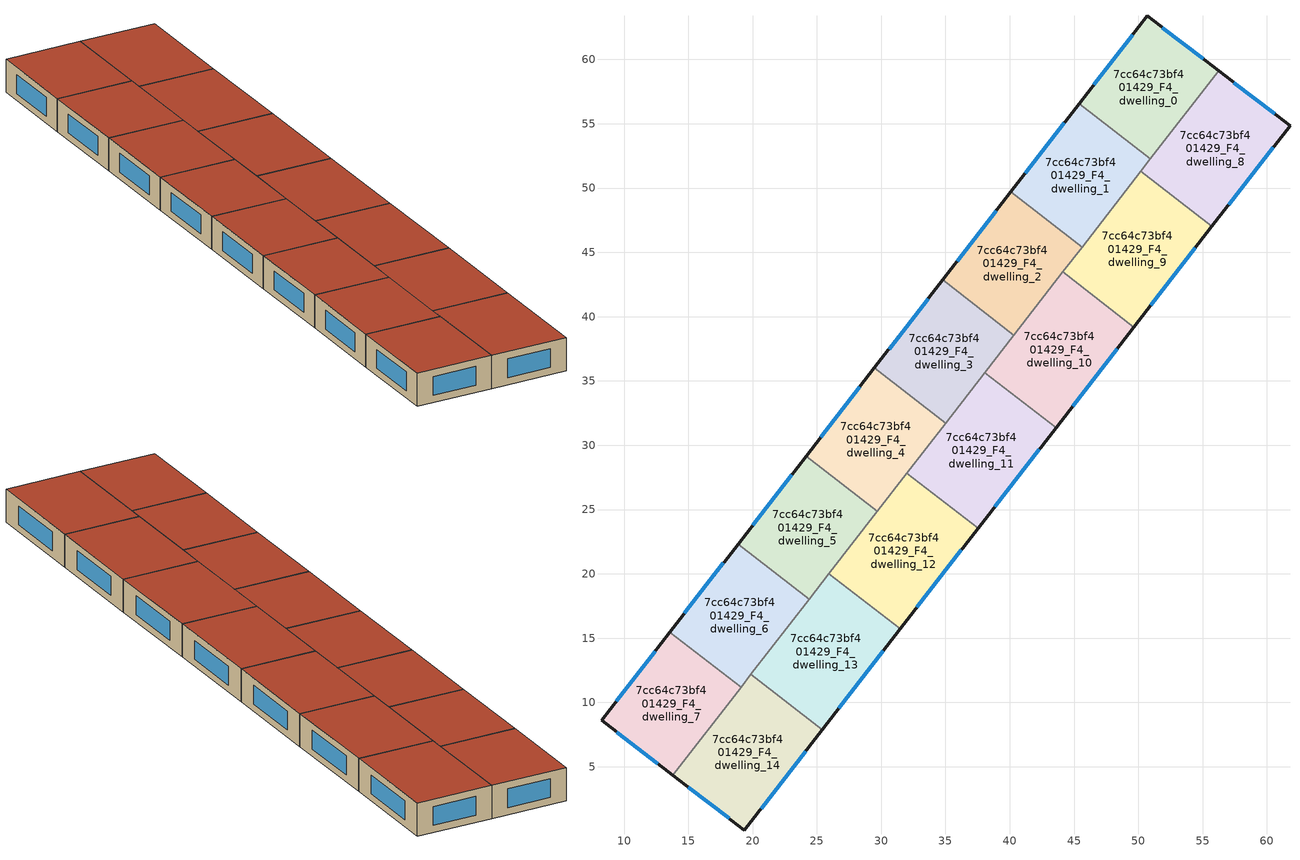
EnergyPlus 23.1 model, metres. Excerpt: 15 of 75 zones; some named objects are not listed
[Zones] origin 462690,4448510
7cc64c73bf401429_F4_dwelling_0
 floor to 7cc64c73bf401429_F3_dwelling_0 (EU_floor_Construction): 56.24,59.12 50.93,52.26 45.39,56.55 50.68,63.39 z12
 wall outside (EU_wall_Construction): 56.24,59.12 50.68,63.39 45.39,56.55 z12:15
 wall to 7cc64c73bf401429_F4_dwelling_1 (EU_wall_Construction): 45.39,56.55 50.93,52.26 z12:15
 wall to 7cc64c73bf401429_F4_dwelling_8 (EU_wall_Construction): 50.93,52.26 56.24,59.12 z12:15
 window (EU_Window_Construction): 55.05,60.04 51.87,62.48 / 49.55,61.93 46.52,58.02 z12.64:14.36
 roof outside (EU_roof_Construction): 50.93,52.26 56.24,59.12 50.68,63.39 45.39,56.55 z15
7cc64c73bf401429_F4_dwelling_1
 floor to 7cc64c73bf401429_F3_dwelling_1 (EU_floor_Construction): 50.93,52.26 45.62,45.42 40.08,49.71 45.39,56.55 z12
 wall outside (EU_wall_Construction): 45.39,56.55 40.08,49.71 z12:15
 wall to 7cc64c73bf401429_F4_dwelling_2 (EU_wall_Construction): 40.08,49.71 45.62,45.42 z12:15
 wall to 7cc64c73bf401429_F4_dwelling_9 (EU_wall_Construction): 45.62,45.42 50.19,51.31 z12:15
 wall to 7cc64c73bf401429_F4_dwelling_8 (EU_wall_Construction): 50.19,51.31 50.93,52.26 z12:15
 window (EU_Window_Construction): 44.25,55.09 41.22,51.17 z12.64:14.36
 roof outside (EU_roof_Construction): 45.62,45.42 50.93,52.26 45.39,56.55 40.08,49.71 z15
7cc64c73bf401429_F4_dwelling_10
 floor to 7cc64c73bf401429_F3_dwelling_10 (EU_floor_Construction): 49.66,39.19 43.6,31.37 38.06,35.65 44.12,43.48 z12
 wall outside (EU_wall_Construction): 43.6,31.37 49.66,39.19 z12:15
 wall to 7cc64c73bf401429_F4_dwelling_9 (EU_wall_Construction): 49.66,39.19 44.12,43.48 z12:15
 wall to 7cc64c73bf401429_F4_dwelling_11 (EU_wall_Construction): 38.06,35.65 43.6,31.37 z12:15
 wall to 7cc64c73bf401429_F4_dwelling_2 (EU_wall_Construction): 44.12,43.48 40.32,38.57 z12:15
 wall to 7cc64c73bf401429_F4_dwelling_3 (EU_wall_Construction): 40.32,38.57 38.06,35.65 z12:15
 window (EU_Window_Construction): 44.9,33.04 48.36,37.52 z12.64:14.36
 roof outside (EU_roof_Construction): 43.6,31.37 49.66,39.19 44.12,43.48 38.06,35.65 z15
7cc64c73bf401429_F4_dwelling_11
 floor to 7cc64c73bf401429_F3_dwelling_11 (EU_floor_Construction): 43.6,31.37 37.54,23.54 32,27.83 38.06,35.65 z12
 wall outside (EU_wall_Construction): 37.54,23.54 43.6,31.37 z12:15
 wall to 7cc64c73bf401429_F4_dwelling_12 (EU_wall_Construction): 32,27.83 37.54,23.54 z12:15
 wall to 7cc64c73bf401429_F4_dwelling_3 (EU_wall_Construction): 38.06,35.65 35.01,31.72 z12:15
 wall to 7cc64c73bf401429_F4_dwelling_4 (EU_wall_Construction): 35.01,31.72 32,27.83 z12:15
 window (EU_Window_Construction): 38.84,25.21 42.3,29.69 z12.64:14.36
 roof outside (EU_roof_Construction): 37.54,23.54 43.6,31.37 38.06,35.65 32,27.83 z15
7cc64c73bf401429_F4_dwelling_12
 floor to 7cc64c73bf401429_F3_dwelling_12 (EU_floor_Construction): 37.54,23.54 31.48,15.71 25.94,20 32,27.83 z12
 wall outside (EU_wall_Construction): 31.48,15.71 37.54,23.54 z12:15
 wall to 7cc64c73bf401429_F4_dwelling_13 (EU_wall_Construction): 25.94,20 31.48,15.71 z12:15
 wall to 7cc64c73bf401429_F4_dwelling_5 (EU_wall_Construction): 29.71,24.87 25.94,20 z12:15
 wall to 7cc64c73bf401429_F4_dwelling_4 (EU_wall_Construction): 32,27.83 29.71,24.87 z12:15
 window (EU_Window_Construction): 32.77,17.39 36.24,21.86 z12.64:14.36
 roof outside (EU_roof_Construction): 31.48,15.71 37.54,23.54 32,27.83 25.94,20 z15
7cc64c73bf401429_F4_dwelling_13
 floor to 7cc64c73bf401429_F3_dwelling_13 (EU_floor_Construction): 31.48,15.71 25.41,7.88 19.88,12.17 25.94,20 z12
 wall outside (EU_wall_Construction): 25.41,7.88 31.48,15.71 z12:15
 wall to 7cc64c73bf401429_F4_dwelling_14 (EU_wall_Construction): 19.88,12.17 25.41,7.88 z12:15
 wall to 7cc64c73bf401429_F4_dwelling_6 (EU_wall_Construction): 24.41,18.02 19.88,12.17 z12:15
 wall to 7cc64c73bf401429_F4_dwelling_5 (EU_wall_Construction): 25.94,20 24.41,18.02 z12:15
 window (EU_Window_Construction): 26.71,9.56 30.18,14.03 z12.64:14.36
 roof outside (EU_roof_Construction): 25.41,7.88 31.48,15.71 25.94,20 19.88,12.17 z15
7cc64c73bf401429_F4_dwelling_14
 floor to 7cc64c73bf401429_F3_dwelling_14 (EU_floor_Construction): 25.41,7.88 19.36,0.07 13.8,4.33 19.88,12.17 z12
 wall outside (EU_wall_Construction): 13.8,4.33 19.36,0.07 25.41,7.88 z12:15
 wall to 7cc64c73bf401429_F4_dwelling_7 (EU_wall_Construction): 19.1,11.17 13.8,4.33 z12:15
 wall to 7cc64c73bf401429_F4_dwelling_6 (EU_wall_Construction): 19.88,12.17 19.1,11.17 z12:15
 window (EU_Window_Construction): 20.66,1.74 24.12,6.21 / 14.99,3.42 18.17,0.98 z12.64:14.36
 roof outside (EU_roof_Construction): 19.36,0.07 25.41,7.88 19.88,12.17 13.8,4.33 z15
7cc64c73bf401429_F4_dwelling_2
 floor to 7cc64c73bf401429_F3_dwelling_2 (EU_floor_Construction): 45.62,45.42 40.32,38.57 34.78,42.86 40.08,49.71 z12
 wall outside (EU_wall_Construction): 40.08,49.71 34.78,42.86 z12:15
 wall to 7cc64c73bf401429_F4_dwelling_3 (EU_wall_Construction): 34.78,42.86 40.32,38.57 z12:15
 wall to 7cc64c73bf401429_F4_dwelling_9 (EU_wall_Construction): 44.12,43.48 45.62,45.42 z12:15
 window (EU_Window_Construction): 38.95,48.24 35.92,44.32 z12.64:14.36
 roof outside (EU_roof_Construction): 40.32,38.57 45.62,45.42 40.08,49.71 34.78,42.86 z15
7cc64c73bf401429_F4_dwelling_3
 floor to 7cc64c73bf401429_F3_dwelling_3 (EU_floor_Construction): 40.32,38.57 35.01,31.72 29.47,36.01 34.78,42.86 z12
 wall outside (EU_wall_Construction): 34.78,42.86 29.47,36.01 z12:15
 wall to 7cc64c73bf401429_F4_dwelling_4 (EU_wall_Construction): 29.47,36.01 35.01,31.72 z12:15
 window (EU_Window_Construction): 33.64,41.39 30.61,37.47 z12.64:14.36
 roof outside (EU_roof_Construction): 35.01,31.72 40.32,38.57 34.78,42.86 29.47,36.01 z15
7cc64c73bf401429_F4_dwelling_4
 floor to 7cc64c73bf401429_F3_dwelling_4 (EU_floor_Construction): 35.01,31.72 29.71,24.87 24.17,29.16 29.47,36.01 z12
 wall outside (EU_wall_Construction): 29.47,36.01 24.17,29.16 z12:15
 wall to 7cc64c73bf401429_F4_dwelling_5 (EU_wall_Construction): 24.17,29.16 29.71,24.87 z12:15
 window (EU_Window_Construction): 28.34,34.54 25.31,30.63 z12.64:14.36
 roof outside (EU_roof_Construction): 29.71,24.87 35.01,31.72 29.47,36.01 24.17,29.16 z15
7cc64c73bf401429_F4_dwelling_5
 floor to 7cc64c73bf401429_F3_dwelling_5 (EU_floor_Construction): 29.71,24.87 24.41,18.02 18.87,22.31 24.17,29.16 z12
 wall outside (EU_wall_Construction): 24.17,29.16 18.87,22.31 z12:15
 wall to 7cc64c73bf401429_F4_dwelling_6 (EU_wall_Construction): 18.87,22.31 24.41,18.02 z12:15
 window (EU_Window_Construction): 23.03,27.69 20,23.78 z12.64:14.36
 roof outside (EU_roof_Construction): 24.41,18.02 29.71,24.87 24.17,29.16 18.87,22.31 z15
7cc64c73bf401429_F4_dwelling_6
 floor to 7cc64c73bf401429_F3_dwelling_6 (EU_floor_Construction): 24.41,18.02 19.1,11.17 13.56,15.46 18.87,22.31 z12
 wall outside (EU_wall_Construction): 18.87,22.31 13.56,15.46 z12:15
 wall to 7cc64c73bf401429_F4_dwelling_7 (EU_wall_Construction): 13.56,15.46 19.1,11.17 z12:15
 window (EU_Window_Construction): 17.73,20.84 14.7,16.93 z12.64:14.36
 roof outside (EU_roof_Construction): 19.1,11.17 24.41,18.02 18.87,22.31 13.56,15.46 z15
7cc64c73bf401429_F4_dwelling_7
 floor to 7cc64c73bf401429_F3_dwelling_7 (EU_floor_Construction): 19.1,11.17 13.8,4.33 8.25,8.6 13.56,15.46 z12
 wall outside (EU_wall_Construction): 13.56,15.46 8.25,8.6 13.8,4.33 z12:15
 window (EU_Window_Construction): 9.44,7.69 12.62,5.25 / 12.42,13.99 9.39,10.07 z12.64:14.36
 roof outside (EU_roof_Construction): 13.8,4.33 19.1,11.17 13.56,15.46 8.25,8.6 z15
7cc64c73bf401429_F4_dwelling_8
 floor to 7cc64c73bf401429_F3_dwelling_8 (EU_floor_Construction): 61.79,54.86 55.72,47.02 50.19,51.31 56.24,59.12 z12
 wall outside (EU_wall_Construction): 55.72,47.02 61.79,54.86 56.24,59.12 z12:15
 wall to 7cc64c73bf401429_F4_dwelling_9 (EU_wall_Construction): 50.19,51.31 55.72,47.02 z12:15
 window (EU_Window_Construction): 60.6,55.77 57.43,58.21 / 57.02,48.7 60.49,53.18 z12.64:14.36
 roof outside (EU_roof_Construction): 55.72,47.02 61.79,54.86 56.24,59.12 50.19,51.31 z15
7cc64c73bf401429_F4_dwelling_9
 floor to 7cc64c73bf401429_F3_dwelling_9 (EU_floor_Construction): 55.72,47.02 49.66,39.19 44.12,43.48 50.19,51.31 z12
 wall outside (EU_wall_Construction): 49.66,39.19 55.72,47.02 z12:15
 window (EU_Window_Construction): 50.96,40.87 54.43,45.34 z12.64:14.36
 roof outside (EU_roof_Construction): 49.66,39.19 55.72,47.02 50.19,51.31 44.12,43.48 z15
[Building]
EU S2 Campaign: North Axis=0; Terrain=City; Solar Distribution=FullExterior
[Site:Location]
Yerevan-Zvartnots.Intl.AP: Latitude=40.15; Longitude=44.383; Time Zone=4; Elevation=854
[SizingPeriod:WeatherFileDays]
AnnualSizingPeriod: Begin Month=1; Begin Day of Month=1; End Month=12; End Day of Month=31; Day of Week for Start Day=Monday; Use Weather File Daylight Saving Period=No; Use Weather File Rain and Snow Indicators=No
[MATERIAL]
EU_InternalMass_Material: Roughness=MediumRough; Thickness=0.1; Conductivity=1; Density=1800; Specific Heat=900; Thermal Absorptance=0.9; Solar Absorptance=0.7; Visible Absorptance=0.7
[MATERIAL:NOMASS] Roughness=MediumRough; Thermal Absorptance=0.9; Solar Absorptance=0.7; Visible Absorptance=0.7
Name | Thermal Resistance
EU_wall_NoMass | 1.05043
EU_roof_NoMass | 1.45357
EU_floor_NoMass | 0.478065
[WINDOWMATERIAL:SIMPLEGLAZINGSYSTEM]
EU_Window_SimpleGlazing: UFactor=2.5566; Solar Heat Gain Coefficient=0.75; Visible Transmittance=0.75
[CONSTRUCTION]
EU_wall_Construction: EU_wall_NoMass
EU_roof_Construction: EU_roof_NoMass
EU_floor_Construction: EU_floor_NoMass
EU_Window_Construction: EU_Window_SimpleGlazing
EU_InternalMass_Construction: EU_InternalMass_Material
[ZONE] Type=1; Multiplier=1; Ceiling Height=autocalculate; Floor Area=autocalculate; Part of Total Floor Area=Yes
Name | Volume
7cc64c73bf401429_F4_dwelling_0 | 182.042
7cc64c73bf401429_F4_dwelling_1 | 182.049
7cc64c73bf401429_F4_dwelling_10; 7cc64c73bf401429_F4_dwelling_11; 7cc64c73bf401429_F4_dwelling_13 | 208.037
7cc64c73bf401429_F4_dwelling_12; 7cc64c73bf401429_F4_dwelling_9 | 208.038
7cc64c73bf401429_F4_dwelling_14 | 208.044
7cc64c73bf401429_F4_dwelling_2; 7cc64c73bf401429_F4_dwelling_5; 7cc64c73bf401429_F4_dwelling_6 | 182.036
7cc64c73bf401429_F4_dwelling_3 | 182.052
7cc64c73bf401429_F4_dwelling_4 | 182.068
7cc64c73bf401429_F4_dwelling_7 | 182.045
7cc64c73bf401429_F4_dwelling_8 | 208.025
[INTERNALMASS] Construction=EU_InternalMass_Construction
Name | Zone or ZoneList | Surface Area
7cc64c73bf401429_F4_dwelling_0_EU_InternalMass | 7cc64c73bf401429_F4_dwelling_0 | 60.6805
7cc64c73bf401429_F4_dwelling_1_EU_InternalMass | 7cc64c73bf401429_F4_dwelling_1 | 60.6829
7cc64c73bf401429_F4_dwelling_2_EU_InternalMass | 7cc64c73bf401429_F4_dwelling_2 | 60.6786
7cc64c73bf401429_F4_dwelling_3_EU_InternalMass | 7cc64c73bf401429_F4_dwelling_3 | 60.6841
7cc64c73bf401429_F4_dwelling_4_EU_InternalMass | 7cc64c73bf401429_F4_dwelling_4 | 60.6895
7cc64c73bf401429_F4_dwelling_5_EU_InternalMass | 7cc64c73bf401429_F4_dwelling_5 | 60.6785
7cc64c73bf401429_F4_dwelling_6_EU_InternalMass | 7cc64c73bf401429_F4_dwelling_6 | 60.6786
7cc64c73bf401429_F4_dwelling_7_EU_InternalMass | 7cc64c73bf401429_F4_dwelling_7 | 60.6818
7cc64c73bf401429_F4_dwelling_8_EU_InternalMass | 7cc64c73bf401429_F4_dwelling_8 | 69.3418
7cc64c73bf401429_F4_dwelling_9_EU_InternalMass | 7cc64c73bf401429_F4_dwelling_9 | 69.3458
7cc64c73bf401429_F4_dwelling_10_EU_InternalMass | 7cc64c73bf401429_F4_dwelling_10 | 69.3458
7cc64c73bf401429_F4_dwelling_11_EU_InternalMass | 7cc64c73bf401429_F4_dwelling_11 | 69.3458
7cc64c73bf401429_F4_dwelling_12_EU_InternalMass | 7cc64c73bf401429_F4_dwelling_12 | 69.3458
7cc64c73bf401429_F4_dwelling_13_EU_InternalMass | 7cc64c73bf401429_F4_dwelling_13 | 69.3458
7cc64c73bf401429_F4_dwelling_14_EU_InternalMass | 7cc64c73bf401429_F4_dwelling_14 | 69.3478
[OTHEREQUIPMENT] Fuel Type=Electricity; Design Level Calculation Method=Watts/Area; Power per Zone Floor Area=1; Fraction Latent=0; Fraction Radiant=0; Fraction Lost=0; Carbon Dioxide Generation Rate=0; EndUse Subcategory=EU_Step8_InternalGains
Name | Zone or ZoneList or Space or SpaceList | Schedule
EU_Step8_InternalGain_7cc64c73bf401429_F4_dwelling_0_f000 | 7cc64c73bf401429_F4_dwelling_0 | EU_Step8_GainSchedule_7cc64c73bf401429_F4_dwelling_0_f000
EU_Step8_InternalGain_7cc64c73bf401429_F4_dwelling_1_f000 | 7cc64c73bf401429_F4_dwelling_1 | EU_Step8_GainSchedule_7cc64c73bf401429_F4_dwelling_1_f000
EU_Step8_InternalGain_7cc64c73bf401429_F4_dwelling_2_f000 | 7cc64c73bf401429_F4_dwelling_2 | EU_Step8_GainSchedule_7cc64c73bf401429_F4_dwelling_2_f000
EU_Step8_InternalGain_7cc64c73bf401429_F4_dwelling_3_f000 | 7cc64c73bf401429_F4_dwelling_3 | EU_Step8_GainSchedule_7cc64c73bf401429_F4_dwelling_3_f000
EU_Step8_InternalGain_7cc64c73bf401429_F4_dwelling_4_f000 | 7cc64c73bf401429_F4_dwelling_4 | EU_Step8_GainSchedule_7cc64c73bf401429_F4_dwelling_4_f000
EU_Step8_InternalGain_7cc64c73bf401429_F4_dwelling_5_f000 | 7cc64c73bf401429_F4_dwelling_5 | EU_Step8_GainSchedule_7cc64c73bf401429_F4_dwelling_5_f000
EU_Step8_InternalGain_7cc64c73bf401429_F4_dwelling_6_f000 | 7cc64c73bf401429_F4_dwelling_6 | EU_Step8_GainSchedule_7cc64c73bf401429_F4_dwelling_6_f000
EU_Step8_InternalGain_7cc64c73bf401429_F4_dwelling_7_f000 | 7cc64c73bf401429_F4_dwelling_7 | EU_Step8_GainSchedule_7cc64c73bf401429_F4_dwelling_7_f000
EU_Step8_InternalGain_7cc64c73bf401429_F4_dwelling_8_f000 | 7cc64c73bf401429_F4_dwelling_8 | EU_Step8_GainSchedule_7cc64c73bf401429_F4_dwelling_8_f000
EU_Step8_InternalGain_7cc64c73bf401429_F4_dwelling_9_f000 | 7cc64c73bf401429_F4_dwelling_9 | EU_Step8_GainSchedule_7cc64c73bf401429_F4_dwelling_9_f000
EU_Step8_InternalGain_7cc64c73bf401429_F4_dwelling_10_f000 | 7cc64c73bf401429_F4_dwelling_10 | EU_Step8_GainSchedule_7cc64c73bf401429_F4_dwelling_10_f000
EU_Step8_InternalGain_7cc64c73bf401429_F4_dwelling_11_f000 | 7cc64c73bf401429_F4_dwelling_11 | EU_Step8_GainSchedule_7cc64c73bf401429_F4_dwelling_11_f000
EU_Step8_InternalGain_7cc64c73bf401429_F4_dwelling_12_f000 | 7cc64c73bf401429_F4_dwelling_12 | EU_Step8_GainSchedule_7cc64c73bf401429_F4_dwelling_12_f000
EU_Step8_InternalGain_7cc64c73bf401429_F4_dwelling_13_f000 | 7cc64c73bf401429_F4_dwelling_13 | EU_Step8_GainSchedule_7cc64c73bf401429_F4_dwelling_13_f000
EU_Step8_InternalGain_7cc64c73bf401429_F4_dwelling_14_f000 | 7cc64c73bf401429_F4_dwelling_14 | EU_Step8_GainSchedule_7cc64c73bf401429_F4_dwelling_14_f000
[ZONEVENTILATION:DESIGNFLOWRATE] Schedule=EU_AlwaysOn; Design Flow Rate Calculation Method=AirChanges/Hour; Air Changes per Hour=0.557805; Ventilation Type=Natural; Fan Pressure Rise=0; Fan Total Efficiency=1; Constant Term Coefficient=1; Temperature Term Coefficient=0; Velocity Term Coefficient=0; Velocity Squared Term Coefficient=0; Minimum Indoor Temperature=-100; Maximum Indoor Temperature=100; Delta Temperature=-100; Minimum Outdoor Temperature=-100; Maximum Outdoor Temperature=100; Maximum Wind Speed=40
Name | Zone or ZoneList or Space or SpaceList
EU_ConstantAir_7cc64c73bf401429_F4_dwelling_0 | 7cc64c73bf401429_F4_dwelling_0
EU_ConstantAir_7cc64c73bf401429_F4_dwelling_1 | 7cc64c73bf401429_F4_dwelling_1
EU_ConstantAir_7cc64c73bf401429_F4_dwelling_2 | 7cc64c73bf401429_F4_dwelling_2
EU_ConstantAir_7cc64c73bf401429_F4_dwelling_3 | 7cc64c73bf401429_F4_dwelling_3
EU_ConstantAir_7cc64c73bf401429_F4_dwelling_4 | 7cc64c73bf401429_F4_dwelling_4
EU_ConstantAir_7cc64c73bf401429_F4_dwelling_5 | 7cc64c73bf401429_F4_dwelling_5
EU_ConstantAir_7cc64c73bf401429_F4_dwelling_6 | 7cc64c73bf401429_F4_dwelling_6
EU_ConstantAir_7cc64c73bf401429_F4_dwelling_7 | 7cc64c73bf401429_F4_dwelling_7
EU_ConstantAir_7cc64c73bf401429_F4_dwelling_8 | 7cc64c73bf401429_F4_dwelling_8
EU_ConstantAir_7cc64c73bf401429_F4_dwelling_9 | 7cc64c73bf401429_F4_dwelling_9
EU_ConstantAir_7cc64c73bf401429_F4_dwelling_10 | 7cc64c73bf401429_F4_dwelling_10
EU_ConstantAir_7cc64c73bf401429_F4_dwelling_11 | 7cc64c73bf401429_F4_dwelling_11
EU_ConstantAir_7cc64c73bf401429_F4_dwelling_12 | 7cc64c73bf401429_F4_dwelling_12
EU_ConstantAir_7cc64c73bf401429_F4_dwelling_13 | 7cc64c73bf401429_F4_dwelling_13
EU_ConstantAir_7cc64c73bf401429_F4_dwelling_14 | 7cc64c73bf401429_F4_dwelling_14
[HVACTEMPLATE:ZONE:IDEALLOADSAIRSYSTEM] System Availability Schedule=EU_AlwaysOn; Maximum Heating Supply Air Temperature=50; Minimum Cooling Supply Air Temperature=13; Maximum Heating Supply Air Humidity Ratio=0.0156; Minimum Cooling Supply Air Humidity Ratio=0.0077; Heating Limit=NoLimit; Cooling Limit=NoLimit; Heating Availability Schedule=EU_AlwaysOn; Cooling Availability Schedule=EU_CoolingOff; Dehumidification Control Type=ConstantSensibleHeatRatio; Cooling Sensible Heat Ratio=0.7; Dehumidification Setpoint=60; Humidification Control Type=None; Humidification Setpoint=30; Outdoor Air Method=None; Outdoor Air Flow Rate per Person=0.00944; Outdoor Air Flow Rate per Zone Floor Area=0; Outdoor Air Flow Rate per Zone=0; Demand Controlled Ventilation Type=None; Outdoor Air Economizer Type=NoEconomizer; Heat Recovery Type=None; Sensible Heat Recovery Effectiveness=0.7; Latent Heat Recovery Effectiveness=0.65
Name | Template Thermostat
7cc64c73bf401429_F4_dwelling_0 | EU_HeatOnly_7cc64c73bf401429_F4_dwelling_0
7cc64c73bf401429_F4_dwelling_1 | EU_HeatOnly_7cc64c73bf401429_F4_dwelling_1
7cc64c73bf401429_F4_dwelling_2 | EU_HeatOnly_7cc64c73bf401429_F4_dwelling_2
7cc64c73bf401429_F4_dwelling_3 | EU_HeatOnly_7cc64c73bf401429_F4_dwelling_3
7cc64c73bf401429_F4_dwelling_4 | EU_HeatOnly_7cc64c73bf401429_F4_dwelling_4
7cc64c73bf401429_F4_dwelling_5 | EU_HeatOnly_7cc64c73bf401429_F4_dwelling_5
7cc64c73bf401429_F4_dwelling_6 | EU_HeatOnly_7cc64c73bf401429_F4_dwelling_6
7cc64c73bf401429_F4_dwelling_7 | EU_HeatOnly_7cc64c73bf401429_F4_dwelling_7
7cc64c73bf401429_F4_dwelling_8 | EU_HeatOnly_7cc64c73bf401429_F4_dwelling_8
7cc64c73bf401429_F4_dwelling_9 | EU_HeatOnly_7cc64c73bf401429_F4_dwelling_9
7cc64c73bf401429_F4_dwelling_10 | EU_HeatOnly_7cc64c73bf401429_F4_dwelling_10
7cc64c73bf401429_F4_dwelling_11 | EU_HeatOnly_7cc64c73bf401429_F4_dwelling_11
7cc64c73bf401429_F4_dwelling_12 | EU_HeatOnly_7cc64c73bf401429_F4_dwelling_12
7cc64c73bf401429_F4_dwelling_13 | EU_HeatOnly_7cc64c73bf401429_F4_dwelling_13
7cc64c73bf401429_F4_dwelling_14 | EU_HeatOnly_7cc64c73bf401429_F4_dwelling_14
[SIZING:ZONE] Zone Cooling Design Supply Air Temperature Input Method=SupplyAirTemperature; Zone Cooling Design Supply Air Temperature=13; Zone Heating Design Supply Air Temperature Input Method=SupplyAirTemperature; Zone Heating Design Supply Air Temperature=50; Zone Cooling Design Supply Air Humidity Ratio=0.008; Zone Heating Design Supply Air Humidity Ratio=0.008; Cooling Design Air Flow Method=DesignDay; Cooling Design Air Flow Rate=0; Cooling Minimum Air Flow per Zone Floor Area=0.000762; Cooling Minimum Air Flow=0; Cooling Minimum Air Flow Fraction=0.2; Heating Design Air Flow Method=DesignDay; Heating Design Air Flow Rate=0; Heating Maximum Air Flow per Zone Floor Area=0.002032; Heating Maximum Air Flow=0.141576; Heating Maximum Air Flow Fraction=0.3; Account for Dedicated Outdoor Air System=No; Dedicated Outdoor Air System Control Strategy=NeutralSupplyAir; Dedicated Outdoor Air Low Setpoint Temperature for Design=autosize; Dedicated Outdoor Air High Setpoint Temperature for Design=autosize; Zone Load Sizing Method=Sensible Load Only No Latent Load; Zone Latent Cooling Design Supply Air Humidity Ratio Input Method=HumidityRatioDifference; Zone Cooling Design Supply Air Humidity Ratio Difference=0.005; Zone Latent Heating Design Supply Air Humidity Ratio Input Method=HumidityRatioDifference; Zone Humidification Design Supply Air Humidity Ratio Difference=0.005
7cc64c73bf401429_F4_dwelling_0; 7cc64c73bf401429_F4_dwelling_1; 7cc64c73bf401429_F4_dwelling_2; 7cc64c73bf401429_F4_dwelling_3; 7cc64c73bf401429_F4_dwelling_4; 7cc64c73bf401429_F4_dwelling_5; 7cc64c73bf401429_F4_dwelling_6; 7cc64c73bf401429_F4_dwelling_7; 7cc64c73bf401429_F4_dwelling_8; 7cc64c73bf401429_F4_dwelling_9; 7cc64c73bf401429_F4_dwelling_10; 7cc64c73bf401429_F4_dwelling_11; 7cc64c73bf401429_F4_dwelling_12; 7cc64c73bf401429_F4_dwelling_13; 7cc64c73bf401429_F4_dwelling_14
[SCHEDULE:CONSTANT]
Name | Hourly Value
EU_AlwaysOn | 1
EU_CoolingOff | 0
[SCHEDULE:FILE] Column Number=1; Rows to Skip at Top=0; Number of Hours of Data=8760; Column Separator=Comma; Interpolate to Timestep=No; Minutes per Item=60; Adjust Schedule for Daylight Savings=Yes
Name | File
EU_Step8_GainSchedule_7cc64c73bf401429_F4_dwelling_0_f000 | ../../schedules/7cc64c73bf401429/7cc64c73bf401429_F4_dwelling_0_f000_gain.csv
EU_Step8_GainSchedule_7cc64c73bf401429_F4_dwelling_1_f000 | ../../schedules/7cc64c73bf401429/7cc64c73bf401429_F4_dwelling_1_f000_gain.csv
EU_Step8_GainSchedule_7cc64c73bf401429_F4_dwelling_2_f000 | ../../schedules/7cc64c73bf401429/7cc64c73bf401429_F4_dwelling_2_f000_gain.csv
EU_Step8_GainSchedule_7cc64c73bf401429_F4_dwelling_3_f000 | ../../schedules/7cc64c73bf401429/7cc64c73bf401429_F4_dwelling_3_f000_gain.csv
EU_Step8_GainSchedule_7cc64c73bf401429_F4_dwelling_4_f000 | ../../schedules/7cc64c73bf401429/7cc64c73bf401429_F4_dwelling_4_f000_gain.csv
EU_Step8_GainSchedule_7cc64c73bf401429_F4_dwelling_5_f000 | ../../schedules/7cc64c73bf401429/7cc64c73bf401429_F4_dwelling_5_f000_gain.csv
EU_Step8_GainSchedule_7cc64c73bf401429_F4_dwelling_6_f000 | ../../schedules/7cc64c73bf401429/7cc64c73bf401429_F4_dwelling_6_f000_gain.csv
EU_Step8_GainSchedule_7cc64c73bf401429_F4_dwelling_7_f000 | ../../schedules/7cc64c73bf401429/7cc64c73bf401429_F4_dwelling_7_f000_gain.csv
EU_Step8_GainSchedule_7cc64c73bf401429_F4_dwelling_8_f000 | ../../schedules/7cc64c73bf401429/7cc64c73bf401429_F4_dwelling_8_f000_gain.csv
EU_Step8_GainSchedule_7cc64c73bf401429_F4_dwelling_9_f000 | ../../schedules/7cc64c73bf401429/7cc64c73bf401429_F4_dwelling_9_f000_gain.csv
EU_Step8_GainSchedule_7cc64c73bf401429_F4_dwelling_10_f000 | ../../schedules/7cc64c73bf401429/7cc64c73bf401429_F4_dwelling_10_f000_gain.csv
EU_Step8_GainSchedule_7cc64c73bf401429_F4_dwelling_11_f000 | ../../schedules/7cc64c73bf401429/7cc64c73bf401429_F4_dwelling_11_f000_gain.csv
EU_Step8_GainSchedule_7cc64c73bf401429_F4_dwelling_12_f000 | ../../schedules/7cc64c73bf401429/7cc64c73bf401429_F4_dwelling_12_f000_gain.csv
EU_Step8_GainSchedule_7cc64c73bf401429_F4_dwelling_13_f000 | ../../schedules/7cc64c73bf401429/7cc64c73bf401429_F4_dwelling_13_f000_gain.csv
EU_Step8_GainSchedule_7cc64c73bf401429_F4_dwelling_14_f000 | ../../schedules/7cc64c73bf401429/7cc64c73bf401429_F4_dwelling_14_f000_gain.csv
